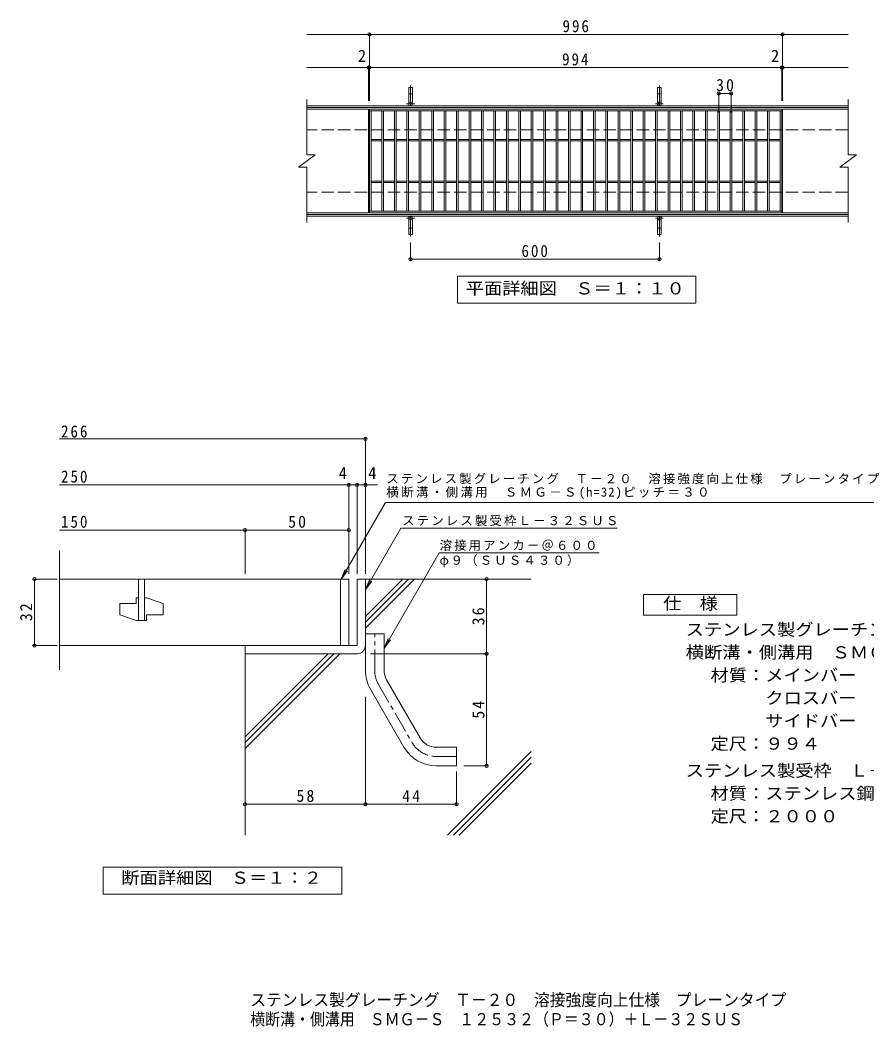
# Model space of a CAD drawing. Units: millimetres, scale not verified, with parts at other scales. Extents: x -1362 to 1739, y -1389 to 1037.
import ezdxf
from ezdxf.enums import TextEntityAlignment as Align

# ---------------------------------------------------------------- set-up
doc = ezdxf.new("R2010")
doc.units = ezdxf.units.MM
doc.header["$LTSCALE"] = 10
doc.header["$PDMODE"] = 32
doc.header["$PDSIZE"] = 8
doc.linetypes.add('CHAIN1', pattern=[8, 5, -1, 1, -1])
doc.linetypes.add('DASHED3', pattern=[4, 3, -1])
for name, color, linetype, lineweight in [('C-1', 2, 'Continuous', 9), ('C-2', 3, 'Continuous', 9), ('C-4', 7, 'Continuous', 9), ('C-5', 7, 'Continuous', 9), ('C-A', 3, 'Continuous', 9), ('D-1', 2, 'Continuous', 9), ('D-2', 3, 'Continuous', 9), ('D-4', 7, 'Continuous', 9), ('D-5', 7, 'Continuous', 9), ('D-6', 6, 'Continuous', 9), ('F-5_F-5ﾚｲﾔ', 2, 'Continuous', 9)]:
    doc.layers.add(name, color=color, linetype=linetype, lineweight=lineweight)
doc.layers.add('F-0_F-0ﾚｲﾔ', color=6, linetype='Continuous')
doc.styles.add('ＭＳ ゴシック', font='')
doc.styles.get('ＭＳ ゴシック').set_extended_font_data('MS Gothic')

msp = doc.modelspace()

# ---------------------------------------------------------------- linework, layer by layer
at = {"layer": 'C-1'}
for p, q in [((634.61, 830.54), (-670.39, 830.54)), ((634.61, 826.54), (-670.39, 826.54)), ((634.61, 568.54), (-670.39, 568.54)), ((634.61, 564.54), (-670.39, 564.54))]:
    msp.add_line(p, q, dxfattribs=at)
at = {"layer": 'C-1', "linetype": 'DASHED3'}
for p, q in [((634.61, 772.54), (-670.39, 772.54)), ((634.61, 622.54), (-670.39, 622.54))]:
    msp.add_line(p, q, dxfattribs=at)
at = {"layer": 'C-2'}
for p, q in [((-670.39, 845.54), (-670.39, 712.54)), ((634.61, 845.54), (634.61, 712.54)), ((-521.39, 822.54), (-670.39, 822.54)), ((-521.39, 822.54), (-521.39, 572.54)), ((-519.39, 818.54), (474.61, 818.54)), ((-515.39, 576.54), (-515.39, 818.54)), ((-489.39, 576.54), (-489.39, 818.54)), ((-485.39, 576.54), (-485.39, 818.54)), ((-459.39, 576.54), (-459.39, 818.54)), ((-455.39, 576.54), (-455.39, 818.54)), ((-429.39, 576.54), (-429.39, 818.54)), ((-425.39, 576.54), (-425.39, 818.54)), ((-399.39, 576.54), (-399.39, 818.54)), ((-395.39, 576.54), (-395.39, 818.54)), ((-369.39, 576.54), (-369.39, 818.54)), ((-365.39, 576.54), (-365.39, 818.54)), ((-339.39, 576.54), (-339.39, 818.54)), ((-335.39, 576.54), (-335.39, 818.54)), ((-309.39, 576.54), (-309.39, 818.54)), ((-305.39, 576.54), (-305.39, 818.54)), ((-279.39, 576.54), (-279.39, 818.54)), ((-275.39, 576.54), (-275.39, 818.54)), ((-249.39, 576.54), (-249.39, 818.54)), ((-245.39, 576.54), (-245.39, 818.54)), ((-219.39, 576.54), (-219.39, 818.54)), ((-215.39, 576.54), (-215.39, 818.54)), ((-189.39, 576.54), (-189.39, 818.54)), ((-185.39, 576.54), (-185.39, 818.54)), ((-159.39, 576.54), (-159.39, 818.54)), ((-155.39, 576.54), (-155.39, 818.54)), ((-129.39, 576.54), (-129.39, 818.54)), ((-125.39, 576.54), (-125.39, 818.54)), ((-99.39, 576.54), (-99.39, 818.54)), ((-95.39, 576.54), (-95.39, 818.54)), ((-69.39, 576.54), (-69.39, 818.54)), ((-65.39, 576.54), (-65.39, 818.54)), ((-39.39, 576.54), (-39.39, 818.54)), ((-35.39, 576.54), (-35.39, 818.54)), ((-9.39, 576.54), (-9.39, 818.54)), ((-5.39, 576.54), (-5.39, 818.54)), ((20.61, 576.54), (20.61, 818.54)), ((24.61, 576.54), (24.61, 818.54)), ((50.61, 576.54), (50.61, 818.54)), ((54.61, 576.54), (54.61, 818.54)), ((80.61, 576.54), (80.61, 818.54)), ((84.61, 576.54), (84.61, 818.54)), ((110.61, 576.54), (110.61, 818.54)), ((114.61, 576.54), (114.61, 818.54)), ((140.61, 576.54), (140.61, 818.54)), ((144.61, 576.54), (144.61, 818.54)), ((170.61, 576.54), (170.61, 818.54)), ((174.61, 576.54), (174.61, 818.54)), ((200.61, 576.54), (200.61, 818.54)), ((204.61, 576.54), (204.61, 818.54)), ((230.61, 576.54), (230.61, 818.54)), ((234.61, 576.54), (234.61, 818.54)), ((260.61, 576.54), (260.61, 818.54)), ((264.61, 576.54), (264.61, 818.54)), ((290.61, 576.54), (290.61, 818.54)), ((294.61, 576.54), (294.61, 818.54)), ((320.61, 576.54), (320.61, 818.54)), ((324.61, 576.54), (324.61, 818.54)), ((350.61, 576.54), (350.61, 818.54)), ((354.61, 576.54), (354.61, 818.54)), ((380.61, 576.54), (380.61, 818.54)), ((384.61, 576.54), (384.61, 818.54)), ((410.61, 576.54), (410.61, 818.54)), ((414.61, 576.54), (414.61, 818.54)), ((440.61, 576.54), (440.61, 818.54)), ((444.61, 576.54), (444.61, 818.54)), ((470.61, 576.54), (470.61, 818.54)), ((474.61, 822.54), (474.61, 572.54)), ((476.61, 822.54), (476.61, 572.54)), ((634.61, 822.54), (476.61, 822.54)), ((-515.39, 749.04), (-489.39, 749.04)), ((-515.39, 746.04), (-489.39, 746.04)), ((-485.39, 749.04), (-459.39, 749.04)), ((-485.39, 746.04), (-459.39, 746.04)), ((-455.39, 749.04), (-429.39, 749.04)), ((-455.39, 746.04), (-429.39, 746.04)), ((-425.39, 749.04), (-399.39, 749.04)), ((-425.39, 746.04), (-399.39, 746.04)), ((-395.39, 749.04), (-369.39, 749.04)), ((-395.39, 746.04), (-369.39, 746.04)), ((-365.39, 749.04), (-339.39, 749.04)), ((-365.39, 746.04), (-339.39, 746.04)), ((-335.39, 749.04), (-309.39, 749.04)), ((-335.39, 746.04), (-309.39, 746.04)), ((-305.39, 749.04), (-279.39, 749.04)), ((-305.39, 746.04), (-279.39, 746.04)), ((-275.39, 749.04), (-249.39, 749.04)), ((-275.39, 746.04), (-249.39, 746.04)), ((-245.39, 749.04), (-219.39, 749.04)), ((-245.39, 746.04), (-219.39, 746.04)), ((-215.39, 749.04), (-189.39, 749.04)), ((-215.39, 746.04), (-189.39, 746.04)), ((-185.39, 749.04), (-159.39, 749.04)), ((-185.39, 746.04), (-159.39, 746.04)), ((-155.39, 749.04), (-129.39, 749.04)), ((-155.39, 746.04), (-129.39, 746.04)), ((-125.39, 749.04), (-99.39, 749.04)), ((-125.39, 746.04), (-99.39, 746.04)), ((-95.39, 749.04), (-69.39, 749.04)), ((-95.39, 746.04), (-69.39, 746.04)), ((-65.39, 749.04), (-39.39, 749.04)), ((-65.39, 746.04), (-39.39, 746.04)), ((-35.39, 749.04), (-9.39, 749.04)), ((-35.39, 746.04), (-9.39, 746.04)), ((-5.39, 749.04), (20.61, 749.04)), ((-5.39, 746.04), (20.61, 746.04)), ((24.61, 749.04), (50.61, 749.04)), ((24.61, 746.04), (50.61, 746.04)), ((54.61, 749.04), (80.61, 749.04)), ((54.61, 746.04), (80.61, 746.04)), ((84.61, 749.04), (110.61, 749.04)), ((84.61, 746.04), (110.61, 746.04)), ((114.61, 749.04), (140.61, 749.04)), ((114.61, 746.04), (140.61, 746.04)), ((144.61, 749.04), (170.61, 749.04)), ((144.61, 746.04), (170.61, 746.04)), ((174.61, 749.04), (200.61, 749.04)), ((174.61, 746.04), (200.61, 746.04)), ((204.61, 749.04), (230.61, 749.04)), ((204.61, 746.04), (230.61, 746.04)), ((234.61, 749.04), (260.61, 749.04)), ((234.61, 746.04), (260.61, 746.04)), ((264.61, 749.04), (290.61, 749.04)), ((264.61, 746.04), (290.61, 746.04)), ((294.61, 749.04), (320.61, 749.04)), ((294.61, 746.04), (320.61, 746.04)), ((324.61, 749.04), (350.61, 749.04)), ((324.61, 746.04), (350.61, 746.04)), ((354.61, 749.04), (380.61, 749.04)), ((354.61, 746.04), (380.61, 746.04)), ((384.61, 749.04), (410.61, 749.04)), ((384.61, 746.04), (410.61, 746.04)), ((414.61, 749.04), (440.61, 749.04)), ((414.61, 746.04), (440.61, 746.04)), ((444.61, 749.04), (470.61, 749.04)), ((444.61, 746.04), (470.61, 746.04)), ((-690.39, 682.54), (-650.39, 712.54)), ((-670.39, 712.54), (-650.39, 712.54)), ((614.61, 682.54), (654.61, 712.54)), ((634.61, 712.54), (654.61, 712.54)), ((-690.39, 682.54), (-670.39, 682.54)), ((-670.39, 682.54), (-670.39, 549.54)), ((614.61, 682.54), (634.61, 682.54)), ((634.61, 682.54), (634.61, 549.54)), ((-515.39, 649.04), (-489.39, 649.04)), ((-515.39, 646.04), (-489.39, 646.04)), ((-485.39, 649.04), (-459.39, 649.04)), ((-485.39, 646.04), (-459.39, 646.04)), ((-455.39, 649.04), (-429.39, 649.04)), ((-455.39, 646.04), (-429.39, 646.04)), ((-425.39, 649.04), (-399.39, 649.04)), ((-425.39, 646.04), (-399.39, 646.04)), ((-395.39, 649.04), (-369.39, 649.04)), ((-395.39, 646.04), (-369.39, 646.04)), ((-365.39, 649.04), (-339.39, 649.04)), ((-365.39, 646.04), (-339.39, 646.04)), ((-335.39, 649.04), (-309.39, 649.04)), ((-335.39, 646.04), (-309.39, 646.04)), ((-305.39, 649.04), (-279.39, 649.04)), ((-305.39, 646.04), (-279.39, 646.04)), ((-275.39, 649.04), (-249.39, 649.04)), ((-275.39, 646.04), (-249.39, 646.04)), ((-245.39, 649.04), (-219.39, 649.04)), ((-245.39, 646.04), (-219.39, 646.04)), ((-215.39, 649.04), (-189.39, 649.04)), ((-215.39, 646.04), (-189.39, 646.04)), ((-185.39, 649.04), (-159.39, 649.04)), ((-185.39, 646.04), (-159.39, 646.04)), ((-155.39, 649.04), (-129.39, 649.04)), ((-155.39, 646.04), (-129.39, 646.04)), ((-125.39, 649.04), (-99.39, 649.04)), ((-125.39, 646.04), (-99.39, 646.04)), ((-95.39, 649.04), (-69.39, 649.04)), ((-95.39, 646.04), (-69.39, 646.04)), ((-65.39, 649.04), (-39.39, 649.04)), ((-65.39, 646.04), (-39.39, 646.04)), ((-35.39, 649.04), (-9.39, 649.04)), ((-35.39, 646.04), (-9.39, 646.04)), ((-5.39, 649.04), (20.61, 649.04)), ((-5.39, 646.04), (20.61, 646.04)), ((24.61, 649.04), (50.61, 649.04)), ((24.61, 646.04), (50.61, 646.04)), ((54.61, 649.04), (80.61, 649.04)), ((54.61, 646.04), (80.61, 646.04)), ((84.61, 649.04), (110.61, 649.04)), ((84.61, 646.04), (110.61, 646.04)), ((114.61, 649.04), (140.61, 649.04)), ((114.61, 646.04), (140.61, 646.04)), ((144.61, 649.04), (170.61, 649.04)), ((144.61, 646.04), (170.61, 646.04)), ((174.61, 649.04), (200.61, 649.04)), ((174.61, 646.04), (200.61, 646.04)), ((204.61, 649.04), (230.61, 649.04)), ((204.61, 646.04), (230.61, 646.04)), ((234.61, 649.04), (260.61, 649.04)), ((234.61, 646.04), (260.61, 646.04)), ((264.61, 649.04), (290.61, 649.04)), ((264.61, 646.04), (290.61, 646.04)), ((294.61, 649.04), (320.61, 649.04)), ((294.61, 646.04), (320.61, 646.04)), ((324.61, 649.04), (350.61, 649.04)), ((324.61, 646.04), (350.61, 646.04)), ((354.61, 649.04), (380.61, 649.04)), ((354.61, 646.04), (380.61, 646.04)), ((384.61, 649.04), (410.61, 649.04)), ((384.61, 646.04), (410.61, 646.04)), ((414.61, 649.04), (440.61, 649.04)), ((414.61, 646.04), (440.61, 646.04)), ((444.61, 649.04), (470.61, 649.04)), ((444.61, 646.04), (470.61, 646.04)), ((-521.39, 572.54), (-670.39, 572.54)), ((474.61, 576.54), (-519.39, 576.54)), ((474.61, 572.54), (-519.39, 572.54)), ((634.61, 572.54), (476.61, 572.54))]:
    msp.add_line(p, q, dxfattribs=at)
msp.add_lwpolyline([(-519.39, 572.54), (-519.39, 822.54), (474.61, 822.54)], dxfattribs=at)
at = {"layer": 'C-4'}
for p, q in [((-670.39, 1002.54), (634.61, 1002.54)), ((-519.39, 842.54), (-519.39, 1005.54)), ((476.61, 842.54), (476.61, 1005.54)), ((-670.39, 922.54), (634.61, 922.54)), ((-521.39, 842.54), (-521.39, 925.54)), ((474.61, 842.54), (474.61, 925.54)), ((322.61, 814.54), (322.61, 863.54)), ((322.61, 860.54), (352.61, 860.54)), ((352.61, 814.54), (352.61, 863.54)), ((-420.39, 500.82), (-420.39, 457.54)), ((179.61, 500.82), (179.61, 457.54)), ((-420.39, 460.54), (179.61, 460.54))]:
    msp.add_line(p, q, dxfattribs=at)
for p in [(-519.39, 1002.54), (476.61, 1002.54), (-521.39, 922.54), (-519.39, 922.54), (474.61, 922.54), (476.61, 922.54), (322.61, 860.54), (352.61, 860.54), (-420.39, 460.54), (179.61, 460.54)]:
    msp.add_point(p, dxfattribs=at)
at = {"layer": 'C-5'}
msp.add_lwpolyline([(-307.39, 354.54), (-307.39, 419.54), (267.61, 419.54), (267.61, 354.54)], close=True, dxfattribs=at)
at = {"layer": 'C-A'}
for p, q in [((-424.89, 874.54), (-415.89, 874.54)), ((-424.89, 874.54), (-424.89, 835.04)), ((-415.89, 874.54), (-415.89, 835.04)), ((175.11, 874.54), (184.11, 874.54)), ((175.11, 874.54), (175.11, 835.04)), ((184.11, 874.54), (184.11, 835.04)), ((-424.89, 859.54), (-415.89, 859.54)), ((175.11, 859.54), (184.11, 859.54)), ((-424.89, 520.54), (-424.89, 560.04)), ((-415.89, 520.54), (-415.89, 560.04)), ((175.11, 520.54), (175.11, 560.04)), ((184.11, 520.54), (184.11, 560.04)), ((-424.89, 535.54), (-415.89, 535.54)), ((175.11, 535.54), (184.11, 535.54)), ((-424.89, 520.54), (-415.89, 520.54)), ((175.11, 520.54), (184.11, 520.54))]:
    msp.add_line(p, q, dxfattribs=at)
at = {"layer": 'C-A', "linetype": 'CHAIN1'}
for p, q in [((-420.39, 830.54), (-420.39, 879.54)), ((179.61, 830.54), (179.61, 879.54)), ((-429.89, 835.04), (-410.89, 835.04)), ((170.11, 835.04), (189.11, 835.04)), ((-429.89, 560.04), (-410.89, 560.04)), ((-420.39, 564.54), (-420.39, 515.54)), ((170.11, 560.04), (189.11, 560.04)), ((179.61, 564.54), (179.61, 515.54))]:
    msp.add_line(p, q, dxfattribs=at)
at = {"layer": 'C-A'}
for centre in [(-420.39, 835.04), (179.61, 835.04), (-420.39, 560.04), (179.61, 560.04)]:
    msp.add_circle(centre, 4.5, dxfattribs=at)
at = {"layer": 'D-1'}
for p, q in [((-549.22, -310.33), (-529.22, -310.33)), ((-549.22, -310.33), (-549.22, -470.33)), ((-529.22, -310.33), (-529.22, -470.33)), ((-529.22, -442.33), (-484.22, -442.33)), ((-529.22, -442.33), (-529.22, -530.26)), ((-484.22, -530.26), (-484.22, -442.33)), ((-819.22, -470.33), (-819.22, -490.33)), ((-549.22, -470.33), (-819.22, -470.33)), ((-549.22, -490.33), (-819.22, -490.33)), ((-478.18, -552.78), (-397.22, -692.85)), ((-517.14, -575.3), (-436.18, -715.37)), ((-358.26, -715.33), (-309.22, -715.33)), ((-309.22, -760.33), (-309.22, -715.33)), ((-309.22, -760.33), (-358.26, -760.33))]:
    msp.add_line(p, q, dxfattribs=at)
at = {"layer": 'D-1', "linetype": 'CHAIN1'}
for p, q in [((-506.72, -530.26), (-506.72, -442.33)), ((-497.66, -564.04), (-416.7, -704.11)), ((-358.26, -737.83), (-309.22, -737.83))]:
    msp.add_line(p, q, dxfattribs=at)
at = {"layer": 'D-1'}
for centre, radius, start, end in [((-549.22, -470.33), 20, 270, 0), ((-439.22, -530.26), 90, 180, 210.02951), ((-439.22, -530.26), 45, 180, 210.02946), ((-358.26, -670.33), 45, 210.02954, 270), ((-358.26, -670.33), 90, 210.02951, 270)]:
    msp.add_arc(centre, radius, start, end, dxfattribs=at)
at = {"layer": 'D-1', "linetype": 'CHAIN1'}
for centre, start, end in [((-439.22, -530.26), 180, 210.02954), ((-358.26, -670.33), 210.0296, 270)]:
    msp.add_arc(centre, 67.5, start, end, dxfattribs=at)
at = {"layer": 'D-2'}
for p, q in [((-1266.89, -529.13), (-1266.89, -241.63)), ((-569.22, -310.33), (-1266.89, -310.33)), ((-1076.72, -310.33), (-1076.72, -410.33)), ((-1061.72, -310.33), (-1061.72, -410.33)), ((-589.22, -310.33), (-589.22, -470.33)), ((-569.22, -310.33), (-569.22, -470.33)), ((-1081.72, -355.33), (-1081.72, -369.08)), ((-1076.72, -355.33), (-1081.72, -355.33)), ((-1056.72, -355.33), (-1061.72, -355.33)), ((-1056.72, -355.33), (-1016.72, -369.08)), ((-1121.72, -369.08), (-1121.72, -396.58)), ((-1121.72, -369.08), (-1081.72, -369.08)), ((-1016.72, -369.08), (-1016.72, -396.58)), ((-1121.72, -396.58), (-1081.72, -410.33)), ((-1056.72, -410.33), (-1081.72, -410.33)), ((-1056.72, -396.58), (-1056.72, -410.33)), ((-1056.72, -396.58), (-1016.72, -396.58)), ((-1266.89, -470.33), (-569.22, -470.33))]:
    msp.add_line(p, q, dxfattribs=at)
at = {"layer": 'D-4'}
for p, q in [((-1266.89, 27.54), (-529.22, 27.54)), ((-529.22, -297.37), (-529.22, 30.54)), ((-1266.89, -83.15), (-569.22, -83.15)), ((-569.22, -297.37), (-569.22, -80.15)), ((-569.22, -83.15), (-554.22, -83.15)), ((-554.22, -83.15), (-499.86, -83.15)), ((-549.22, -297.37), (-549.22, -80.15)), ((-1266.89, -191.91), (-819.22, -191.91)), ((-819.22, -297.37), (-819.22, -188.91)), ((-819.22, -191.91), (-569.22, -191.91)), ((-1272.24, -310.33), (-1330.29, -310.33)), ((-1327.29, -470.33), (-1327.29, -310.33)), ((-236.92, -490.33), (-236.92, -310.33)), ((-1272.24, -470.33), (-1330.29, -470.33)), ((-516.72, -490.33), (-233.92, -490.33)), ((-236.92, -760.33), (-236.92, -490.33)), ((-529.22, -594.13), (-529.22, -855.73)), ((-309.22, -774.03), (-309.22, -855.73)), ((-292.08, -760.33), (-233.92, -760.33))]:
    msp.add_line(p, q, dxfattribs=at)
msp.add_lwpolyline([(-819.22, -852.73), (-529.22, -852.73), (-309.22, -852.73)], dxfattribs=at)
for p in [(-529.22, 27.54), (-569.22, -83.15), (-549.22, -83.15), (-529.22, -83.15), (-819.22, -191.91), (-569.22, -191.91), (-1327.29, -310.33), (-236.92, -310.33), (-1327.29, -470.33), (-236.92, -490.33), (-236.92, -760.33), (-819.22, -852.73), (-529.22, -852.73), (-309.22, -852.73)]:
    msp.add_point(p, dxfattribs=at)
at = {"layer": 'D-5'}
for p, q in [((-587.53, -310.33), (-481.1, -125.99)), ((-481.1, -125.99), (715.51, -125.99)), ((-529.22, -335.33), (-443.82, -187.39)), ((-443.82, -187.39), (77.85, -187.39)), ((-351.76, -246.98), (-484.22, -476.41)), ((-351.76, -246.98), (34.69, -246.98)), ((-587.53, -310.33), (-577.96, -287.23)), ((-587.53, -310.33), (-572.31, -290.49)), ((-529.22, -335.33), (-519.66, -312.23)), ((-529.22, -335.33), (-514.01, -315.49)), ((-484.22, -476.41), (-474.66, -453.31)), ((-484.22, -476.41), (-469, -456.57))]:
    msp.add_line(p, q, dxfattribs=at)
msp.add_lwpolyline([(-1161.22, -1069.44), (-1161.22, -1004.44), (-586.22, -1004.44), (-586.22, -1069.44)], close=True, dxfattribs=at)
at = {"layer": 'D-6'}
for p, q in [((-529.22, -310.33), (-129.22, -310.33)), ((-529.22, -400.29), (-439.26, -310.33)), ((-529.22, -414.43), (-425.12, -310.33)), ((-529.22, -428.57), (-410.98, -310.33)), ((-819.22, -490.33), (-819.22, -927.73)), ((-819.22, -704.42), (-605.12, -490.33)), ((-819.22, -690.28), (-619.26, -490.33)), ((-819.22, -718.57), (-590.98, -490.33)), ((-331.36, -927.73), (-129.22, -725.6)), ((-317.22, -927.73), (-129.22, -739.74)), ((-303.08, -927.73), (-129.22, -753.88))]:
    msp.add_line(p, q, dxfattribs=at)
at = {"layer": 'F-5_F-5ﾚｲﾔ', "color": 7}
msp.add_lwpolyline([(141.09, -397.31), (141.09, -347.31), (366.09, -347.31), (366.09, -397.31)], close=True, dxfattribs=at)

# ---------------------------------------------------------------- texts
at = {"layer": 'C-4', "color": 2, "style": 'ＭＳ ゴシック'}
for p in [(-547.35, 927.54), (448.65, 927.54)]:
    msp.add_text('2', height=29.33, rotation=359.999, dxfattribs=at).set_placement(p, align=Align.BOTTOM_LEFT)
at = {"layer": 'C-4', "color": 2, "char_height": 29.33, "attachment_point": 7, "style": 'ＭＳ ゴシック'}
for s, insert in [('\\T1.27;\\W0.9;996', (-53.89, 1007.54)), ('\\T1.27;\\W0.9;994', (-54.89, 927.54)), ('\\T1.27;\\W0.95;30', (316.36, 865.54)), ('\\T1.27;\\W0.9;600', (-152.89, 465.54))]:
    msp.add_mtext(s, dxfattribs=dict(at, insert=insert))
at = {"layer": 'C-5', "color": 2, "style": 'ＭＳ ゴシック', "width": 1.1}
msp.add_text('平面詳細図\u3000Ｓ＝１：１０', height=29.33, dxfattribs=at).set_placement((-287.39, 367.04), align=Align.BOTTOM_LEFT)
at = {"layer": 'D-4', "color": 2, "style": 'ＭＳ ゴシック'}
for p in [(-593.57, -78.15), (-522.62, -78.15)]:
    msp.add_text('4', height=29.33, dxfattribs=at).set_placement(p, align=Align.BOTTOM_LEFT)
at = {"layer": 'D-4', "color": 2, "char_height": 29.33, "attachment_point": 7, "style": 'ＭＳ ゴシック'}
for s, insert in [('\\T1.27;\\W0.9;266', (-1263.1, 30.6)), ('\\T1.27;\\W0.9;250', (-1263.1, -78.15)), ('\\T1.27;\\W0.9;150', (-1263.1, -186.91)), ('\\T1.27;\\W0.95;50', (-715.47, -186.91)), ('\\T1.27;\\W0.95;58', (-695.47, -847.73)), ('\\T1.27;\\W0.95;44', (-440.47, -847.73))]:
    msp.add_mtext(s, dxfattribs=dict(at, insert=insert))
at = {"layer": 'D-4', "color": 2, "char_height": 29.33, "attachment_point": 7, "rotation": 90, "style": 'ＭＳ ゴシック'}
for s, insert in [('\\T1.27;\\W0.95;32', (-1332.29, -411.58)), ('\\T1.27;\\W0.95;36', (-241.92, -421.58)), ('\\T1.27;\\W0.95;54', (-241.92, -646.58))]:
    msp.add_mtext(s, dxfattribs=dict(at, insert=insert))
at = {"layer": 'D-5', "color": 2, "style": 'ＭＳ ゴシック', "width": 1.1}
msp.add_text('断面詳細図\u3000Ｓ＝１：２', height=29.33, dxfattribs=at).set_placement((-1117.79, -1053.47), align=Align.BOTTOM_LEFT)
at = {"layer": 'D-5', "char_height": 21.99, "attachment_point": 7, "style": 'ＭＳ ゴシック'}
for s, insert in [('\\T1.17;ステンレス製グレーチング\u3000Ｔ－２０\u3000溶接強度向上仕様\u3000プレーンタイプ', (-478.69, -81.73)), ('\\T1.19;横断溝・側溝用\u3000ＳＭＧ－Ｓ(h=32)ピッチ＝３０', (-478.69, -117.31)), ('\\T1.17;ステンレス製受枠Ｌ－３２ＳＵＳ', (-440.7, -182.64)), ('\\T1.17;溶接用アンカ－＠６００', (-350.5, -242.32)), ('\\T1.17;φ９（ＳＵＳ４３０）', (-350.5, -281.64))]:
    msp.add_mtext(s, dxfattribs=dict(at, insert=insert))
at = {"layer": 'F-0_F-0ﾚｲﾔ', "style": 'ＭＳ ゴシック', "width": 0.9}
msp.add_text('横断溝・側溝用\u3000ＳＭＧ－Ｓ\u3000１２５３２（Ｐ＝３０）＋Ｌ－３２ＳＵＳ', height=29.33, dxfattribs=at).set_placement((-806.88, -1394.42), align=Align.BOTTOM_LEFT)
at = {"layer": 'F-5_F-5ﾚｲﾔ', "style": 'ＭＳ ゴシック', "width": 1.1}
for s, p in [('仕\u3000様', (188.59, -392.31)), ('ステンレス製グレーチング\u3000Ｔ－２０\u3000溶接強度向上仕様\u3000プレーンタイプ', (243.18, -455.23)), ('横断溝・側溝用\u3000ＳＭＧ－Ｓ\u3000１２５３２（Ｐ＝３０）', (243.18, -510.23)), ('材質：メインバー\u3000ＦＢ４×３２（ＳＵＳ３０４）', (302.89, -565.23)), ('\u3000\u3000\u3000クロスバー\u3000ＦＢ３×２０（ＳＵＳ３０４）', (302.89, -620.23)), ('\u3000\u3000\u3000サイドバー\u3000ＦＢ４×３２（ＳＵＳ３０４）', (302.89, -675.23)), ('定尺：９９４', (302.89, -730.23)), ('ステンレス製受枠\u3000Ｌ－３２ＳＵＳ', (243.18, -795.23)), ('材質：ステンレス鋼板ｔ＝４．０（ＳＵＳ３０４）', (302.89, -850.23)), ('定尺：２０００', (302.89, -905.23))]:
    msp.add_text(s, height=29.33, dxfattribs=at).set_placement(p, align=Align.BOTTOM_LEFT)
at = {"layer": 'F-5_F-5ﾚｲﾔ', "color": 6, "style": 'ＭＳ ゴシック', "width": 0.95}
msp.add_text('ステンレス製グレーチング\u3000Ｔ－２０\u3000溶接強度向上仕様\u3000プレーンタイプ', height=29.33, dxfattribs=at).set_placement((-806.88, -1347.79), align=Align.BOTTOM_LEFT)

doc.saveas('drawing.dxf')
